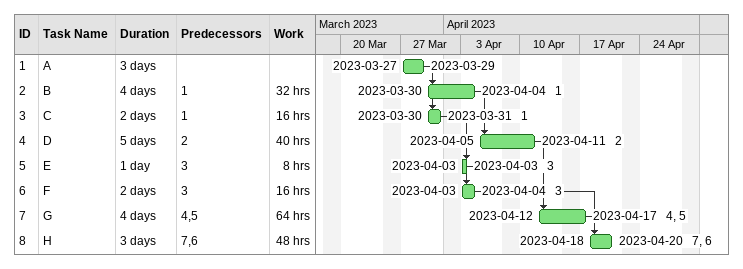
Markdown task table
| ID | Task | Duration | Start | Finish | Predecessors | Resources | Work (h) |
|---|---|---|---|---|---|---|---|
| 1 | A | 3d | 2023-03-27 | 2023-03-29 |  |  |  |
| 2 | B | 4d | 2023-03-30 | 2023-04-04 | 1 | 1 | 32 |
| 3 | C | 2d | 2023-03-30 | 2023-03-31 | 1 | 1 | 16 |
| 4 | D | 5d | 2023-04-05 | 2023-04-11 | 2 | 2 | 40 |
| 5 | E | 1d | 2023-04-03 | 2023-04-03 | 3 | 3 | 8 |
| 6 | F | 2d | 2023-04-03 | 2023-04-04 | 3 | 3 | 16 |
| 7 | G | 4d | 2023-04-12 | 2023-04-17 | 4, 5 | 4, 5 | 64 |
| 8 | H | 3d | 2023-04-18 | 2023-04-20 | 7, 6 | 7, 6 | 48 |
